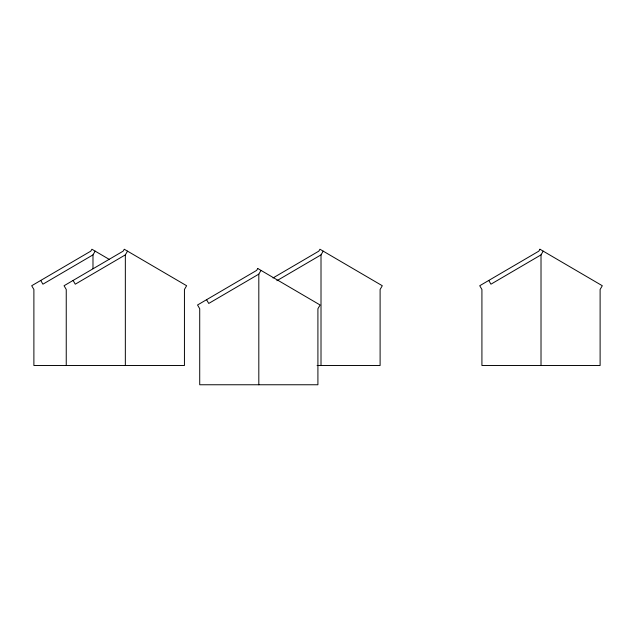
<?xml version="1.0" encoding="UTF-8"?>
<svg xmlns="http://www.w3.org/2000/svg" width="634" height="634" viewBox="0 0 634 634"><rect width="100%" height="100%" fill="white"/><g stroke="black" fill="none" stroke-linecap="round" stroke-linejoin="round"><path stroke-width="0.95" d="M40.727 280.458L42.914 284.183L92.984 254.876L95.163 251.143M73.084 280.458L75.272 284.183L125.342 254.876L127.529 251.143M206.565 299.708L208.744 303.44L258.815 274.134L261.002 270.401M276.884 280.711L321.01 254.876L323.197 251.143M488.766 280.458L490.946 284.183L541.016 254.876L543.203 251.143M273 277.969L318.823 251.143L319.94 249.241L382.294 285.736L380.107 289.469L380.107 365.509L317.071 365.509M109.516 259.544L91.914 249.241L90.797 251.143L31.7 285.736L33.887 289.469L33.887 365.509L184.439 365.509L184.439 289.469L186.626 285.736L124.272 249.241L123.154 251.143L64.058 285.736L66.245 289.469L66.245 365.509M541.016 254.876L541.016 365.509M321.01 254.876L321.01 365.509M258.815 274.134L258.815 384.759M125.342 254.876L125.342 365.509M92.984 254.876L92.984 268.705M257.745 268.491L256.635 270.401L197.531 304.994L199.718 308.726L199.718 384.759L317.911 384.759L317.911 308.726L320.099 304.994L257.745 268.491M539.946 249.241L538.837 251.143L479.732 285.736L481.919 289.469L481.919 365.509L600.113 365.509L600.113 289.469L602.3 285.736L539.946 249.241"/></g></svg>
